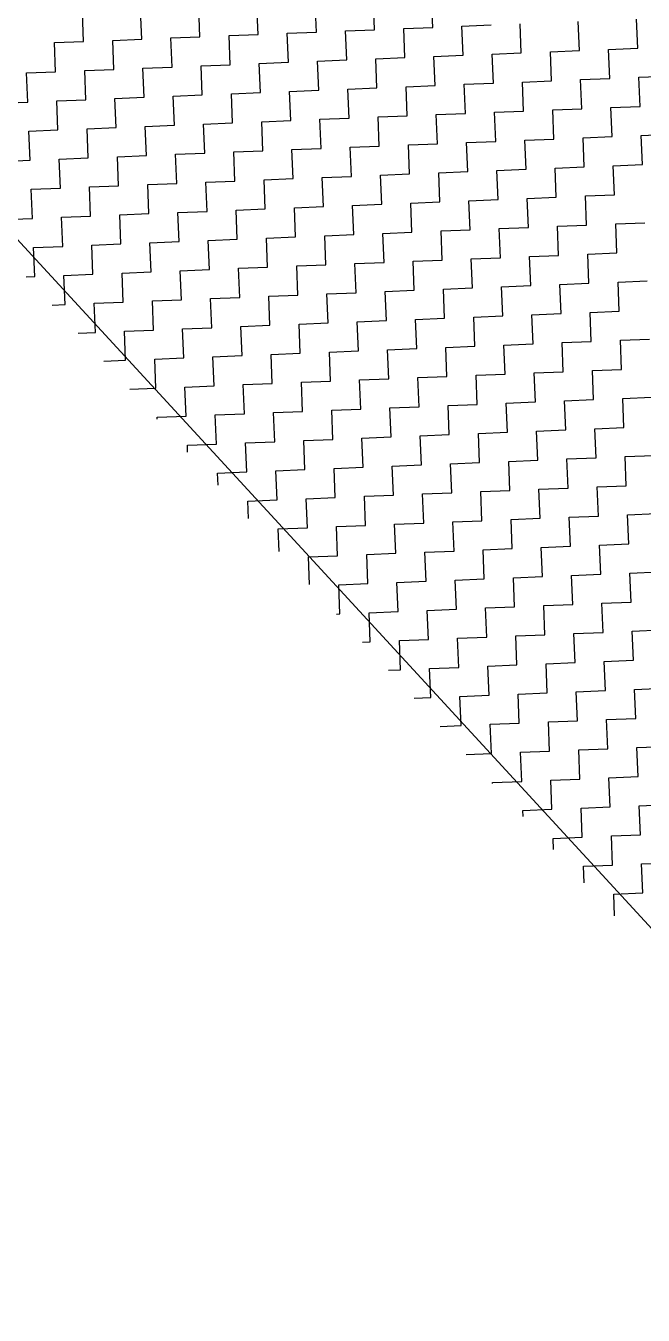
# Model space of a CAD drawing. Header units: metres. Extents: x 281802 to 284768, y 2076477 to 2081449.
# Drawn here: x 282158.3 to 282249.5, y 2076586.7 to 2076777.3 of the extents above; entities that cross this region are included whole.
import ezdxf

# ---------------------------------------------------------------- set-up
doc = ezdxf.new("R2010")
doc.units = ezdxf.units.M
doc.layers.add('POLY_HATCH', color=12, linetype='Continuous')
doc.layers.add('V_BOUND_LINE', color=7, linetype='Continuous')

msp = doc.modelspace()

# ---------------------------------------------------------------- linework, layer by layer
at = {"layer": 'POLY_HATCH'}
msp.add_line((281966.44, 2076952.72), (282404.49, 2076476.81), dxfattribs=at)
at = {"layer": 'POLY_HATCH', "linetype": 'Continuous'}
for p, q in [((282183.99, 2076775.66), (282183.82, 2076779.95)), ((282192.59, 2076776), (282192.41, 2076780.3)), ((282201.19, 2076776.35), (282201.01, 2076780.65)), ((282209.78, 2076776.7), (282209.61, 2076781)), ((282218.38, 2076777.05), (282218.21, 2076781.35)), ((282166.8, 2076774.96), (282166.62, 2076779.26)), ((282175.39, 2076775.31), (282175.22, 2076779.61)), ((282248.64, 2076773.97), (282248.47, 2076778.27)), ((282196.89, 2076776.18), (282201.19, 2076776.35)), ((282197.06, 2076771.88), (282196.89, 2076776.18)), ((282205.48, 2076776.53), (282209.78, 2076776.7)), ((282205.66, 2076772.23), (282205.48, 2076776.53)), ((282214.08, 2076776.88), (282218.38, 2076777.05)), ((282214.26, 2076772.58), (282214.08, 2076776.88)), ((282222.68, 2076777.22), (282226.98, 2076777.4)), ((282222.85, 2076772.93), (282222.68, 2076777.22)), ((282231.45, 2076773.27), (282231.28, 2076777.57)), ((282240.05, 2076773.62), (282239.87, 2076777.92)), ((282162.5, 2076774.79), (282166.8, 2076774.96)), ((282162.67, 2076770.49), (282162.5, 2076774.79)), ((282171.1, 2076775.13), (282175.39, 2076775.31)), ((282171.27, 2076770.83), (282171.1, 2076775.13)), ((282179.69, 2076775.48), (282183.99, 2076775.66)), ((282179.87, 2076771.18), (282179.69, 2076775.48)), ((282188.29, 2076775.83), (282192.59, 2076776)), ((282188.46, 2076771.53), (282188.29, 2076775.83)), ((282209.96, 2076772.4), (282214.26, 2076772.58)), ((282210.13, 2076768.1), (282209.96, 2076772.4)), ((282218.55, 2076772.75), (282222.85, 2076772.93)), ((282218.73, 2076768.45), (282218.55, 2076772.75)), ((282227.15, 2076773.1), (282231.45, 2076773.27)), ((282227.33, 2076768.8), (282227.15, 2076773.1)), ((282235.75, 2076773.45), (282240.05, 2076773.62)), ((282235.92, 2076769.15), (282235.75, 2076773.45)), ((282244.35, 2076773.8), (282248.64, 2076773.97)), ((282244.52, 2076769.5), (282244.35, 2076773.8)), ((282158.37, 2076770.31), (282162.67, 2076770.49)), ((282166.97, 2076770.66), (282171.27, 2076770.83)), ((282167.15, 2076766.36), (282166.97, 2076770.66)), ((282175.57, 2076771.01), (282179.87, 2076771.18)), ((282175.74, 2076766.71), (282175.57, 2076771.01)), ((282184.17, 2076771.36), (282188.46, 2076771.53)), ((282184.34, 2076767.06), (282184.17, 2076771.36)), ((282192.76, 2076771.71), (282197.06, 2076771.88)), ((282192.94, 2076767.41), (282192.76, 2076771.71)), ((282201.36, 2076772.05), (282205.66, 2076772.23)), ((282201.53, 2076767.76), (282201.36, 2076772.05)), ((282158.55, 2076766.01), (282158.37, 2076770.31)), ((282214.43, 2076768.28), (282218.73, 2076768.45)), ((282223.03, 2076768.63), (282227.33, 2076768.8)), ((282223.2, 2076764.33), (282223.03, 2076768.63)), ((282231.62, 2076768.97), (282235.92, 2076769.15)), ((282231.8, 2076764.68), (282231.62, 2076768.97)), ((282240.22, 2076769.32), (282244.52, 2076769.5)), ((282240.4, 2076765.02), (282240.22, 2076769.32)), ((282248.82, 2076769.67), (282253.12, 2076769.85)), ((282248.99, 2076765.37), (282248.82, 2076769.67)), ((282171.44, 2076766.54), (282175.74, 2076766.71)), ((282171.62, 2076762.24), (282171.44, 2076766.54)), ((282180.04, 2076766.88), (282184.34, 2076767.06)), ((282180.22, 2076762.59), (282180.04, 2076766.88)), ((282188.64, 2076767.23), (282192.94, 2076767.41)), ((282188.81, 2076762.93), (282188.64, 2076767.23)), ((282197.24, 2076767.58), (282201.53, 2076767.76)), ((282197.41, 2076763.28), (282197.24, 2076767.58)), ((282205.83, 2076767.93), (282210.13, 2076768.1)), ((282206.01, 2076763.63), (282205.83, 2076767.93)), ((282214.6, 2076763.98), (282214.43, 2076768.28)), ((282154.25, 2076765.84), (282158.55, 2076766.01)), ((282162.85, 2076766.19), (282167.15, 2076766.36)), ((282163.02, 2076761.89), (282162.85, 2076766.19)), ((282227.5, 2076764.5), (282231.8, 2076764.68)), ((282236.1, 2076764.85), (282240.4, 2076765.02)), ((282236.27, 2076760.55), (282236.1, 2076764.85)), ((282244.69, 2076765.2), (282248.99, 2076765.37)), ((282244.87, 2076760.9), (282244.69, 2076765.2)), ((282184.51, 2076762.76), (282188.81, 2076762.93)), ((282184.69, 2076758.46), (282184.51, 2076762.76)), ((282193.11, 2076763.11), (282197.41, 2076763.28)), ((282193.29, 2076758.81), (282193.11, 2076763.11)), ((282201.71, 2076763.46), (282206.01, 2076763.63)), ((282201.88, 2076759.16), (282201.71, 2076763.46)), ((282210.31, 2076763.81), (282214.6, 2076763.98)), ((282210.48, 2076759.51), (282210.31, 2076763.81)), ((282218.9, 2076764.15), (282223.2, 2076764.33)), ((282219.08, 2076759.86), (282218.9, 2076764.15)), ((282227.67, 2076760.2), (282227.5, 2076764.5)), ((282158.72, 2076761.72), (282163.02, 2076761.89)), ((282158.9, 2076757.42), (282158.72, 2076761.72)), ((282167.32, 2076762.06), (282171.62, 2076762.24)), ((282167.49, 2076757.76), (282167.32, 2076762.06)), ((282175.92, 2076762.41), (282180.22, 2076762.59)), ((282176.09, 2076758.11), (282175.92, 2076762.41)), ((282240.57, 2076760.73), (282244.87, 2076760.9)), ((282249.17, 2076761.07), (282253.47, 2076761.25)), ((282249.34, 2076756.78), (282249.17, 2076761.07)), ((282197.58, 2076758.98), (282201.88, 2076759.16)), ((282197.76, 2076754.69), (282197.58, 2076758.98)), ((282206.18, 2076759.33), (282210.48, 2076759.51)), ((282206.36, 2076755.03), (282206.18, 2076759.33)), ((282214.78, 2076759.68), (282219.08, 2076759.86)), ((282214.95, 2076755.38), (282214.78, 2076759.68)), ((282223.38, 2076760.03), (282227.67, 2076760.2)), ((282223.55, 2076755.73), (282223.38, 2076760.03)), ((282231.97, 2076760.38), (282236.27, 2076760.55)), ((282232.15, 2076756.08), (282231.97, 2076760.38)), ((282240.74, 2076756.43), (282240.57, 2076760.73)), ((282154.6, 2076757.24), (282158.9, 2076757.42)), ((282163.2, 2076757.59), (282167.49, 2076757.76)), ((282163.37, 2076753.29), (282163.2, 2076757.59)), ((282171.79, 2076757.94), (282176.09, 2076758.11)), ((282171.97, 2076753.64), (282171.79, 2076757.94)), ((282180.39, 2076758.29), (282184.69, 2076758.46)), ((282180.56, 2076753.99), (282180.39, 2076758.29)), ((282188.99, 2076758.64), (282193.29, 2076758.81)), ((282189.16, 2076754.34), (282188.99, 2076758.64)), ((282210.65, 2076755.21), (282214.95, 2076755.38)), ((282210.83, 2076750.91), (282210.65, 2076755.21)), ((282219.25, 2076755.56), (282223.55, 2076755.73)), ((282219.43, 2076751.26), (282219.25, 2076755.56)), ((282227.85, 2076755.9), (282232.15, 2076756.08)), ((282228.02, 2076751.61), (282227.85, 2076755.9)), ((282236.45, 2076756.25), (282240.74, 2076756.43)), ((282236.62, 2076751.95), (282236.45, 2076756.25)), ((282245.04, 2076756.6), (282249.34, 2076756.78)), ((282245.22, 2076752.3), (282245.04, 2076756.6)), ((282159.07, 2076753.12), (282163.37, 2076753.29)), ((282167.67, 2076753.47), (282171.97, 2076753.64)), ((282167.84, 2076749.17), (282167.67, 2076753.47)), ((282176.27, 2076753.81), (282180.56, 2076753.99)), ((282176.44, 2076749.52), (282176.27, 2076753.81)), ((282184.86, 2076754.16), (282189.16, 2076754.34)), ((282185.04, 2076749.86), (282184.86, 2076754.16)), ((282193.46, 2076754.51), (282197.76, 2076754.69)), ((282193.63, 2076750.21), (282193.46, 2076754.51)), ((282202.06, 2076754.86), (282206.36, 2076755.03)), ((282202.23, 2076750.56), (282202.06, 2076754.86)), ((282159.24, 2076748.82), (282159.07, 2076753.12)), ((282223.72, 2076751.43), (282228.02, 2076751.61)), ((282223.9, 2076747.13), (282223.72, 2076751.43)), ((282232.32, 2076751.78), (282236.62, 2076751.95)), ((282232.5, 2076747.48), (282232.32, 2076751.78)), ((282240.92, 2076752.13), (282245.22, 2076752.3)), ((282241.09, 2076747.83), (282240.92, 2076752.13)), ((282172.14, 2076749.34), (282176.44, 2076749.52)), ((282180.74, 2076749.69), (282185.04, 2076749.86)), ((282180.91, 2076745.39), (282180.74, 2076749.69)), ((282189.34, 2076750.04), (282193.63, 2076750.21)), ((282189.51, 2076745.74), (282189.34, 2076750.04)), ((282197.93, 2076750.39), (282202.23, 2076750.56)), ((282198.11, 2076746.09), (282197.93, 2076750.39)), ((282206.53, 2076750.74), (282210.83, 2076750.91)), ((282206.7, 2076746.44), (282206.53, 2076750.74)), ((282215.13, 2076751.08), (282219.43, 2076751.26)), ((282215.3, 2076746.79), (282215.13, 2076751.08)), ((282154.95, 2076748.65), (282159.24, 2076748.82)), ((282163.54, 2076748.99), (282167.84, 2076749.17)), ((282163.72, 2076744.69), (282163.54, 2076748.99)), ((282172.31, 2076745.04), (282172.14, 2076749.34)), ((282228.2, 2076747.31), (282232.5, 2076747.48)), ((282236.79, 2076747.66), (282241.09, 2076747.83)), ((282236.97, 2076743.36), (282236.79, 2076747.66)), ((282245.39, 2076748), (282249.69, 2076748.18)), ((282245.57, 2076743.71), (282245.39, 2076748)), ((282185.21, 2076745.57), (282189.51, 2076745.74)), ((282185.38, 2076741.27), (282185.21, 2076745.57)), ((282193.81, 2076745.91), (282198.11, 2076746.09)), ((282193.98, 2076741.62), (282193.81, 2076745.91)), ((282202.41, 2076746.26), (282206.7, 2076746.44)), ((282202.58, 2076741.96), (282202.41, 2076746.26)), ((282211, 2076746.61), (282215.3, 2076746.79)), ((282211.18, 2076742.31), (282211, 2076746.61)), ((282219.6, 2076746.96), (282223.9, 2076747.13)), ((282219.77, 2076742.66), (282219.6, 2076746.96)), ((282228.37, 2076743.01), (282228.2, 2076747.31)), ((282159.42, 2076744.52), (282163.72, 2076744.69)), ((282159.59, 2076740.22), (282159.42, 2076744.52)), ((282168.02, 2076744.87), (282172.31, 2076745.04)), ((282168.19, 2076740.57), (282168.02, 2076744.87)), ((282176.61, 2076745.22), (282180.91, 2076745.39)), ((282176.79, 2076740.92), (282176.61, 2076745.22)), ((282241.27, 2076743.53), (282245.57, 2076743.71)), ((282198.28, 2076741.79), (282202.58, 2076741.96)), ((282198.45, 2076737.49), (282198.28, 2076741.79)), ((282206.88, 2076742.14), (282211.18, 2076742.31)), ((282207.05, 2076737.84), (282206.88, 2076742.14)), ((282215.48, 2076742.49), (282219.77, 2076742.66)), ((282215.65, 2076738.19), (282215.48, 2076742.49)), ((282224.07, 2076742.83), (282228.37, 2076743.01)), ((282224.25, 2076738.54), (282224.07, 2076742.83)), ((282232.67, 2076743.18), (282236.97, 2076743.36)), ((282232.84, 2076738.88), (282232.67, 2076743.18)), ((282241.44, 2076739.23), (282241.27, 2076743.53)), ((282158.34, 2076740.17), (282159.59, 2076740.22)), ((282163.89, 2076740.4), (282168.19, 2076740.57)), ((282164.07, 2076736.1), (282163.89, 2076740.4)), ((282172.49, 2076740.74), (282176.79, 2076740.92)), ((282172.66, 2076736.45), (282172.49, 2076740.74)), ((282181.09, 2076741.09), (282185.38, 2076741.27)), ((282181.26, 2076736.79), (282181.09, 2076741.09)), ((282189.68, 2076741.44), (282193.98, 2076741.62)), ((282189.86, 2076737.14), (282189.68, 2076741.44)), ((282211.35, 2076738.01), (282215.65, 2076738.19)), ((282211.52, 2076733.72), (282211.35, 2076738.01)), ((282219.95, 2076738.36), (282224.25, 2076738.54)), ((282220.12, 2076734.06), (282219.95, 2076738.36)), ((282228.55, 2076738.71), (282232.84, 2076738.88)), ((282228.72, 2076734.41), (282228.55, 2076738.71)), ((282237.14, 2076739.06), (282241.44, 2076739.23)), ((282237.32, 2076734.76), (282237.14, 2076739.06)), ((282245.74, 2076739.41), (282250.04, 2076739.58)), ((282245.91, 2076735.11), (282245.74, 2076739.41)), ((282162.16, 2076736.02), (282164.07, 2076736.1)), ((282168.36, 2076736.27), (282172.66, 2076736.45)), ((282168.54, 2076731.97), (282168.36, 2076736.27)), ((282176.96, 2076736.62), (282181.26, 2076736.79)), ((282177.14, 2076732.32), (282176.96, 2076736.62)), ((282185.56, 2076736.97), (282189.86, 2076737.14)), ((282185.73, 2076732.67), (282185.56, 2076736.97)), ((282194.16, 2076737.32), (282198.45, 2076737.49)), ((282194.33, 2076733.02), (282194.16, 2076737.32)), ((282202.75, 2076737.67), (282207.05, 2076737.84)), ((282202.93, 2076733.37), (282202.75, 2076737.67)), ((282224.42, 2076734.24), (282228.72, 2076734.41)), ((282224.59, 2076729.94), (282224.42, 2076734.24)), ((282233.02, 2076734.59), (282237.32, 2076734.76)), ((282233.19, 2076730.29), (282233.02, 2076734.59)), ((282241.62, 2076734.93), (282245.91, 2076735.11)), ((282241.79, 2076730.64), (282241.62, 2076734.93)), ((282172.84, 2076732.15), (282177.14, 2076732.32)), ((282181.43, 2076732.5), (282185.73, 2076732.67)), ((282181.61, 2076728.2), (282181.43, 2076732.5)), ((282190.03, 2076732.84), (282194.33, 2076733.02)), ((282190.21, 2076728.55), (282190.03, 2076732.84)), ((282198.63, 2076733.19), (282202.93, 2076733.37)), ((282198.8, 2076728.89), (282198.63, 2076733.19)), ((282207.23, 2076733.54), (282211.52, 2076733.72)), ((282207.4, 2076729.24), (282207.23, 2076733.54)), ((282215.82, 2076733.89), (282220.12, 2076734.06)), ((282216, 2076729.59), (282215.82, 2076733.89)), ((282165.98, 2076731.87), (282168.54, 2076731.97)), ((282173.01, 2076727.85), (282172.84, 2076732.15)), ((282237.49, 2076730.46), (282241.79, 2076730.64)), ((282237.66, 2076726.16), (282237.49, 2076730.46)), ((282246.09, 2076730.81), (282250.39, 2076730.98)), ((282246.26, 2076726.51), (282246.09, 2076730.81)), ((282185.91, 2076728.37), (282190.21, 2076728.55)), ((282194.5, 2076728.72), (282198.8, 2076728.89)), ((282194.68, 2076724.42), (282194.5, 2076728.72)), ((282203.1, 2076729.07), (282207.4, 2076729.24)), ((282203.28, 2076724.77), (282203.1, 2076729.07)), ((282211.7, 2076729.42), (282216, 2076729.59)), ((282211.87, 2076725.12), (282211.7, 2076729.42)), ((282220.3, 2076729.76), (282224.59, 2076729.94)), ((282220.47, 2076725.47), (282220.3, 2076729.76)), ((282228.89, 2076730.11), (282233.19, 2076730.29)), ((282229.07, 2076725.81), (282228.89, 2076730.11)), ((282169.8, 2076727.72), (282173.01, 2076727.85)), ((282177.31, 2076728.02), (282181.61, 2076728.2)), ((282177.48, 2076723.72), (282177.31, 2076728.02)), ((282186.08, 2076724.07), (282185.91, 2076728.37)), ((282241.96, 2076726.34), (282246.26, 2076726.51)), ((282198.98, 2076724.6), (282203.28, 2076724.77)), ((282207.57, 2076724.94), (282211.87, 2076725.12)), ((282207.75, 2076720.64), (282207.57, 2076724.94)), ((282216.17, 2076725.29), (282220.47, 2076725.47)), ((282216.35, 2076720.99), (282216.17, 2076725.29)), ((282224.77, 2076725.64), (282229.07, 2076725.81)), ((282224.94, 2076721.34), (282224.77, 2076725.64)), ((282233.37, 2076725.99), (282237.66, 2076726.16)), ((282233.54, 2076721.69), (282233.37, 2076725.99)), ((282242.14, 2076722.04), (282241.96, 2076726.34)), ((282173.62, 2076723.57), (282177.48, 2076723.72)), ((282181.78, 2076723.9), (282186.08, 2076724.07)), ((282181.96, 2076719.6), (282181.78, 2076723.9)), ((282190.38, 2076724.25), (282194.68, 2076724.42)), ((282190.55, 2076719.95), (282190.38, 2076724.25)), ((282199.15, 2076720.3), (282198.98, 2076724.6)), ((282212.05, 2076720.82), (282216.35, 2076720.99)), ((282212.22, 2076716.52), (282212.05, 2076720.82)), ((282220.64, 2076721.17), (282224.94, 2076721.34)), ((282220.82, 2076716.87), (282220.64, 2076721.17)), ((282229.24, 2076721.52), (282233.54, 2076721.69)), ((282229.42, 2076717.22), (282229.24, 2076721.52)), ((282237.84, 2076721.86), (282242.14, 2076722.04)), ((282238.01, 2076717.57), (282237.84, 2076721.86)), ((282246.44, 2076722.21), (282250.73, 2076722.39)), ((282246.61, 2076717.91), (282246.44, 2076722.21)), ((282177.66, 2076719.43), (282181.96, 2076719.6)), ((282177.67, 2076719.17), (282177.66, 2076719.43)), ((282186.26, 2076719.77), (282190.55, 2076719.95)), ((282186.43, 2076715.48), (282186.26, 2076719.77)), ((282194.85, 2076720.12), (282199.15, 2076720.3)), ((282195.03, 2076715.82), (282194.85, 2076720.12)), ((282203.45, 2076720.47), (282207.75, 2076720.64)), ((282203.62, 2076716.17), (282203.45, 2076720.47)), ((282225.12, 2076717.04), (282229.42, 2076717.22)), ((282225.29, 2076712.74), (282225.12, 2076717.04)), ((282233.71, 2076717.39), (282238.01, 2076717.57)), ((282233.89, 2076713.09), (282233.71, 2076717.39)), ((282242.31, 2076717.74), (282246.61, 2076717.91)), ((282242.49, 2076713.44), (282242.31, 2076717.74)), ((282182.13, 2076715.3), (282186.43, 2076715.48)), ((282182.17, 2076714.27), (282182.13, 2076715.3)), ((282190.73, 2076715.65), (282195.03, 2076715.82)), ((282190.9, 2076711.35), (282190.73, 2076715.65)), ((282199.33, 2076716), (282203.62, 2076716.17)), ((282199.5, 2076711.7), (282199.33, 2076716)), ((282207.92, 2076716.35), (282212.22, 2076716.52)), ((282208.1, 2076712.05), (282207.92, 2076716.35)), ((282216.52, 2076716.69), (282220.82, 2076716.87)), ((282216.69, 2076712.4), (282216.52, 2076716.69)), ((282238.19, 2076713.27), (282242.49, 2076713.44)), ((282238.36, 2076708.97), (282238.19, 2076713.27)), ((282246.78, 2076713.62), (282251.08, 2076713.79)), ((282246.96, 2076709.32), (282246.78, 2076713.62)), ((282186.6, 2076711.18), (282190.9, 2076711.35)), ((282195.2, 2076711.53), (282199.5, 2076711.7)), ((282195.38, 2076707.23), (282195.2, 2076711.53)), ((282203.8, 2076711.87), (282208.1, 2076712.05)), ((282203.97, 2076707.57), (282203.8, 2076711.87)), ((282212.4, 2076712.22), (282216.69, 2076712.4)), ((282212.57, 2076707.92), (282212.4, 2076712.22)), ((282220.99, 2076712.57), (282225.29, 2076712.74)), ((282221.17, 2076708.27), (282220.99, 2076712.57)), ((282229.59, 2076712.92), (282233.89, 2076713.09)), ((282229.76, 2076708.62), (282229.59, 2076712.92)), ((282186.68, 2076709.38), (282186.6, 2076711.18)), ((282199.67, 2076707.4), (282203.97, 2076707.57)), ((282208.27, 2076707.75), (282212.57, 2076707.92)), ((282208.45, 2076703.45), (282208.27, 2076707.75)), ((282216.87, 2076708.1), (282221.17, 2076708.27)), ((282217.04, 2076703.8), (282216.87, 2076708.1)), ((282225.47, 2076708.45), (282229.76, 2076708.62)), ((282225.64, 2076704.15), (282225.47, 2076708.45)), ((282234.06, 2076708.79), (282238.36, 2076708.97)), ((282234.24, 2076704.5), (282234.06, 2076708.79)), ((282242.66, 2076709.14), (282246.96, 2076709.32)), ((282242.83, 2076704.84), (282242.66, 2076709.14)), ((282191.08, 2076707.05), (282195.38, 2076707.23)), ((282191.18, 2076704.49), (282191.08, 2076707.05)), ((282199.85, 2076703.1), (282199.67, 2076707.4)), ((282212.74, 2076703.62), (282217.04, 2076703.8)), ((282221.34, 2076703.97), (282225.64, 2076704.15)), ((282221.52, 2076699.67), (282221.34, 2076703.97)), ((282229.94, 2076704.32), (282234.24, 2076704.5)), ((282230.11, 2076700.02), (282229.94, 2076704.32)), ((282238.54, 2076704.67), (282242.83, 2076704.84)), ((282238.71, 2076700.37), (282238.54, 2076704.67)), ((282247.13, 2076705.02), (282251.43, 2076705.19)), ((282247.31, 2076700.72), (282247.13, 2076705.02)), ((282195.55, 2076702.93), (282199.85, 2076703.1)), ((282195.68, 2076699.59), (282195.55, 2076702.93)), ((282204.15, 2076703.28), (282208.45, 2076703.45)), ((282204.32, 2076698.98), (282204.15, 2076703.28)), ((282212.92, 2076699.33), (282212.74, 2076703.62)), ((282225.81, 2076699.85), (282230.11, 2076700.02)), ((282225.99, 2076695.55), (282225.81, 2076699.85)), ((282234.41, 2076700.2), (282238.71, 2076700.37)), ((282234.59, 2076695.9), (282234.41, 2076700.2)), ((282243.01, 2076700.55), (282247.31, 2076700.72)), ((282243.18, 2076696.25), (282243.01, 2076700.55)), ((282200.02, 2076698.8), (282204.32, 2076698.98)), ((282200.19, 2076694.7), (282200.02, 2076698.8)), ((282208.62, 2076699.15), (282212.92, 2076699.33)), ((282208.79, 2076694.85), (282208.62, 2076699.15)), ((282217.22, 2076699.5), (282221.52, 2076699.67)), ((282217.39, 2076695.2), (282217.22, 2076699.5)), ((282238.88, 2076696.07), (282243.18, 2076696.25)), ((282239.06, 2076691.77), (282238.88, 2076696.07)), ((282247.48, 2076696.42), (282251.78, 2076696.6)), ((282247.66, 2076692.12), (282247.48, 2076696.42)), ((282204.5, 2076694.68), (282208.79, 2076694.85)), ((282204.67, 2076690.38), (282204.5, 2076694.68)), ((282213.09, 2076695.03), (282217.39, 2076695.2)), ((282213.27, 2076690.73), (282213.09, 2076695.03)), ((282221.69, 2076695.38), (282225.99, 2076695.55)), ((282221.86, 2076691.08), (282221.69, 2076695.38)), ((282230.29, 2076695.72), (282234.59, 2076695.9)), ((282230.46, 2076691.43), (282230.29, 2076695.72)), ((282204.18, 2076690.36), (282204.67, 2076690.38)), ((282208.97, 2076690.55), (282213.27, 2076690.73)), ((282209.14, 2076686.26), (282208.97, 2076690.55)), ((282217.57, 2076690.9), (282221.86, 2076691.08)), ((282217.74, 2076686.6), (282217.57, 2076690.9)), ((282226.16, 2076691.25), (282230.46, 2076691.43)), ((282226.34, 2076686.95), (282226.16, 2076691.25)), ((282234.76, 2076691.6), (282239.06, 2076691.77)), ((282234.93, 2076687.3), (282234.76, 2076691.6)), ((282243.36, 2076691.95), (282247.66, 2076692.12)), ((282243.53, 2076687.65), (282243.36, 2076691.95)), ((282213.44, 2076686.43), (282217.74, 2076686.6)), ((282222.04, 2076686.78), (282226.34, 2076686.95)), ((282222.21, 2076682.48), (282222.04, 2076686.78)), ((282230.64, 2076687.13), (282234.93, 2076687.3)), ((282230.81, 2076682.83), (282230.64, 2076687.13)), ((282239.23, 2076687.48), (282243.53, 2076687.65)), ((282239.41, 2076683.18), (282239.23, 2076687.48)), ((282247.83, 2076687.82), (282252.13, 2076688)), ((282248, 2076683.53), (282247.83, 2076687.82)), ((282208, 2076686.21), (282209.14, 2076686.26)), ((282213.62, 2076682.13), (282213.44, 2076686.43)), ((282226.51, 2076682.65), (282230.81, 2076682.83)), ((282235.11, 2076683), (282239.41, 2076683.18)), ((282235.28, 2076678.7), (282235.11, 2076683)), ((282243.71, 2076683.35), (282248, 2076683.53)), ((282243.88, 2076679.05), (282243.71, 2076683.35)), ((282211.82, 2076682.06), (282213.62, 2076682.13)), ((282217.91, 2076682.31), (282222.21, 2076682.48)), ((282218.09, 2076678.01), (282217.91, 2076682.31)), ((282226.69, 2076678.36), (282226.51, 2076682.65)), ((282239.58, 2076678.88), (282243.88, 2076679.05)), ((282239.76, 2076674.58), (282239.58, 2076678.88)), ((282248.18, 2076679.23), (282252.48, 2076679.4)), ((282248.35, 2076674.93), (282248.18, 2076679.23)), ((282215.65, 2076677.91), (282218.09, 2076678.01)), ((282222.39, 2076678.18), (282226.69, 2076678.36)), ((282222.56, 2076673.88), (282222.39, 2076678.18)), ((282230.98, 2076678.53), (282235.28, 2076678.7)), ((282231.16, 2076674.23), (282230.98, 2076678.53)), ((282219.47, 2076673.76), (282222.56, 2076673.88)), ((282226.86, 2076674.06), (282231.16, 2076674.23)), ((282227.03, 2076669.76), (282226.86, 2076674.06)), ((282235.46, 2076674.41), (282239.76, 2076674.58)), ((282235.63, 2076670.11), (282235.46, 2076674.41)), ((282244.05, 2076674.75), (282248.35, 2076674.93)), ((282244.23, 2076670.46), (282244.05, 2076674.75)), ((282223.29, 2076669.61), (282227.03, 2076669.76)), ((282231.33, 2076669.93), (282235.63, 2076670.11)), ((282231.51, 2076665.63), (282231.33, 2076669.93)), ((282239.93, 2076670.28), (282244.23, 2076670.46)), ((282240.1, 2076665.98), (282239.93, 2076670.28)), ((282248.53, 2076670.63), (282252.83, 2076670.8)), ((282248.7, 2076666.33), (282248.53, 2076670.63)), ((282227.21, 2076665.46), (282231.51, 2076665.63)), ((282235.8, 2076665.81), (282240.1, 2076665.98)), ((282235.98, 2076661.51), (282235.8, 2076665.81)), ((282244.4, 2076666.16), (282248.7, 2076666.33)), ((282244.58, 2076661.86), (282244.4, 2076666.16)), ((282227.21, 2076665.34), (282227.21, 2076665.46)), ((282240.28, 2076661.68), (282244.58, 2076661.86)), ((282248.87, 2076662.03), (282253.17, 2076662.21)), ((282249.05, 2076657.73), (282248.87, 2076662.03)), ((282231.68, 2076661.34), (282235.98, 2076661.51)), ((282231.72, 2076660.45), (282231.68, 2076661.34)), ((282240.45, 2076657.39), (282240.28, 2076661.68)), ((282236.15, 2076657.21), (282240.45, 2076657.39)), ((282236.22, 2076655.56), (282236.15, 2076657.21)), ((282244.75, 2076657.56), (282249.05, 2076657.73)), ((282244.92, 2076653.26), (282244.75, 2076657.56)), ((282240.63, 2076653.09), (282244.92, 2076653.26)), ((282240.72, 2076650.66), (282240.63, 2076653.09)), ((282249.22, 2076653.43), (282253.52, 2076653.61)), ((282249.4, 2076649.14), (282249.22, 2076653.43)), ((282245.1, 2076648.96), (282249.4, 2076649.14)), ((282245.23, 2076645.77), (282245.1, 2076648.96))]:
    msp.add_line(p, q, dxfattribs=at)
at = {"layer": 'V_BOUND_LINE'}
msp.add_line((281966.21, 2076952.97), (282404.27, 2076477.05), dxfattribs=at)

doc.saveas('drawing.dxf')
